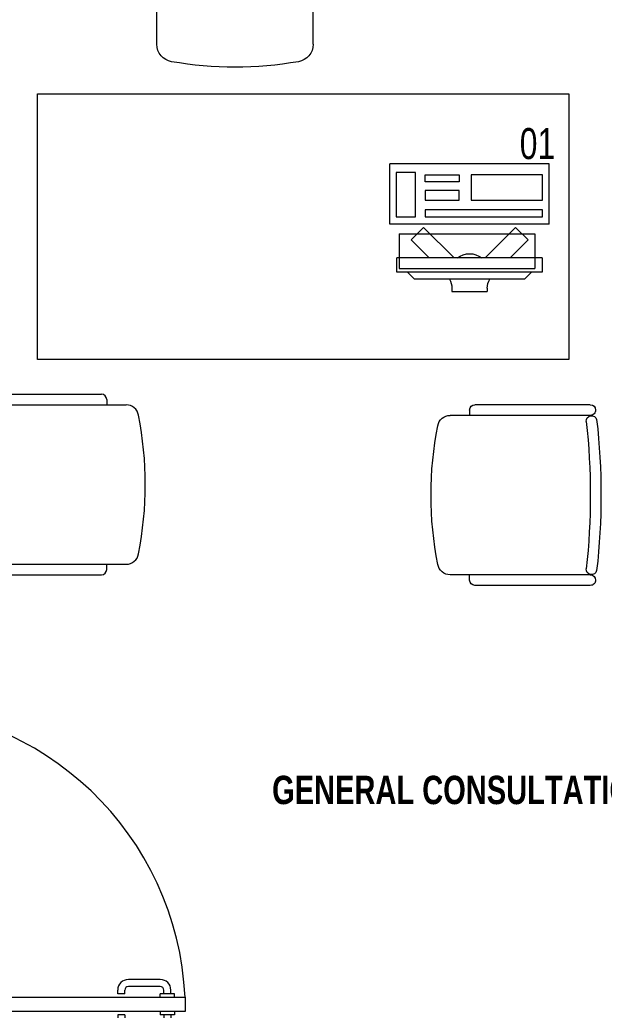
# Model space of a CAD drawing. Header units: millimetres. Extents: x -160614 to 59925, y -157025 to 0.
# Drawn here: x -56430 to -54780, y -97759 to -94964 of the extents above; entities that cross this region are included whole.
import ezdxf

# ---------------------------------------------------------------- set-up
doc = ezdxf.new("R2010")
doc.units = ezdxf.units.MM
doc.header["$LTSCALE"] = 8
doc.layers.get('0').update_dxf_attribs({"color": 9, "lineweight": 5})
for name, color, linetype, lineweight in [('72_EGR_BASE_TEXT', 9, 'Continuous', 5), ('72_EGR_EQP_TAG', 9, 'Continuous', 5), ('LOADING', 9, 'Continuous', 5), ('Wooden Joinery', 9, 'Continuous', 5)]:
    doc.layers.add(name, color=color, linetype=linetype, lineweight=lineweight)
doc.layers.add('TME-NON MEDICAL FURNITURE', color=9, linetype='Continuous')
doc.layers.get('0').off()
doc.layers.get('0').freeze()
doc.styles.add('X3G_ENTITY_257CFD', font='swisscl.ttf', dxfattribs={"height": 200})
doc.styles.add('X3G_ENTITY_9EC9', font='swisscl.ttf', dxfattribs={"height": 0.2})

# ---------------------------------------------------------------- blocks, each defined once
blk = doc.blocks.new('A$C72370EFE')
at = {"layer": 'Wooden Joinery'}
for p, q in [((-0.009999999999990905, -0.03999999999999915), (-0.01999999999998181, -0.03999999999999915)), ((-0.009999999999990905, -0.03000000000000114), (-0.01000000000010459, -0.07000000000000028)), ((0, -0.03000000000000114), (-0.009999999999990905, -0.03000000000000114)), ((0.04000000000019099, -0.03000000000000114), (0.0500000000001819, -0.03000000000000114)), ((0.0500000000001819, -0.03000000000000114), (0.05000000000029559, -0.07000000000000028)), ((0.0500000000001819, -0.03999999999999915), (0.0600000000001728, -0.03999999999999915)), ((-0.04999999999995453, -0.07000000000000028), (-0.04999999999984084, -0.1600000000000037)), ((-0.02999999999997272, -0.07000000000000028), (-0.02999999999985903, -0.1600000000000037)), ((-0.009999999999990905, -0.06000000000000227), (-0.01999999999998181, -0.06000000000000227)), ((0, -0.07000000000000028), (-0.009999999999990905, -0.07000000000000028)), ((0.04000000000019099, -0.07000000000000028), (0.0500000000001819, -0.07000000000000028)), ((0.0500000000001819, -0.06000000000000227), (0.0600000000001728, -0.06000000000000227)), ((0.07000000000016371, -0.07000000000000028), (0.07000000000005002, -0.1600000000000037)), ((0.09000000000014552, -0.07000000000000028), (0.09000000000003183, -0.1600000000000037)), ((-0.009999999999877218, -0.1700000000000017), (-0.01999999999986812, -0.1700000000000017)), ((-0.009999999999877218, -0.1900000000000048), (-0.01999999999986812, -0.1900000000000048)), ((-0.009999999999877218, -0.1700000000000017), (-0.009999999999877218, -0.1900000000000048)), ((0.05000000000006821, -0.1700000000000017), (0.06000000000005912, -0.1700000000000017)), ((0.05000000000006821, -0.1700000000000017), (0.05000000000006821, -0.1900000000000048)), ((0.05000000000006821, -0.1900000000000048), (0.06000000000005912, -0.1900000000000048))]:
    blk.add_line(p, q, dxfattribs=at)
for centre, radius, start, end in [((-0.01999999999998181, -0.07000000000000028), 0.03, 90, 180), ((0.0600000000001728, -0.07000000000000028), 0.03, 0, 90), ((-0.01999999999998181, -0.07000000000000028), 0.01, 90, 180), ((0.0600000000001728, -0.07000000000000028), 0.01, 0, 90), ((-0.01999999999986812, -0.1600000000000037), 0.03, 180, 270), ((-0.01999999999986812, -0.1600000000000037), 0.01, 180, 270), ((0.06000000000005912, -0.1600000000000037), 0.01, 270, 0), ((0.06000000000005912, -0.1600000000000037), 0.03, 270, 0)]:
    blk.add_arc(centre, radius, start, end, dxfattribs=at)
blk = doc.blocks.new('A$C5DAD61B4')
at = {"layer": 'Wooden Joinery'}
for points in [[(80.0034003558103, 959.0632679803384), (80.0034003558103, 969.0637476109405), (10.00004294095561, 979.0642272418336), (10.00004294095561, 959.0632679803384)], [(939.9976447881199, 959.063267980222), (939.9976447881199, 969.0637476109405), (1010.001002202975, 979.0642272417172), (1010.001002202742, 959.0632679802802)], [(70.00292072515003, 859.0632679803675), (70.00292072515003, 849.0627883495908), (-0.0004366899374872446, 839.0623087189888), (-0.0004366899374872446, 859.0632679803675)], [(120.005318878917, 859.0632679802511), (120.0053188809543, -0.0001446793876311858), (80.0034003580804, -0.0001446794458388467), (80.00340035604313, 859.0632679803675)], [(949.9981244192459, 859.0632679802511), (949.9981244192459, 849.062788349649), (1020.001481833868, 839.0623087189306), (1020.001481833868, 859.0632679803675)]]:
    blk.add_lwpolyline(points, close=True, dxfattribs=at)
for points in [[(45.0017216487322, 859.0632679803093), (45.0017216487322, 959.0632679803384), (20.00052257184871, 959.0632679804548), (20.00052257208154, 859.0632679804839), (45.0017216487322, 859.0632679803093)], [(45.00172164849937, 859.0632679806004), (80.00340035604313, 859.0632679803675), (80.00340035604313, 899.0651865034743), (90.0038799867034, 899.065186503125), (90.00387998693623, 959.0632679805713), (45.0017216487322, 959.0632679803384), (45.00172164849937, 859.0632679806004)], [(974.9993234954309, 859.0632679803675), (939.9976447881199, 859.0632679801929), (939.9976447878871, 899.065186503416), (929.9971651574597, 899.0651865031832), (929.997165156994, 959.0632679803966), (974.9993234949652, 959.0632679804548), (974.9993234954309, 859.0632679803675)], [(974.999323495198, 859.0632679803675), (974.9993234949652, 959.0632679804548), (1000.000522571849, 959.0632679803966), (1000.000522572082, 859.0632679803093), (974.999323495198, 859.0632679803675)]]:
    blk.add_lwpolyline(points, dxfattribs=at)
blk.add_arc((80.00340035604313, 859.0632679803675), 859.9942444320768, 272.6660275778568, 0, dxfattribs=at)
at = {"layer": 'Wooden Joinery', "xscale": 999.9999999998854, "yscale": 999.9999999998854, "zscale": 999.9999999998854, "rotation": 180}
blk.add_blockref('A$C72370EFE', (120.0053188811871, -0.000144679271215864), dxfattribs=at)
blk = doc.blocks.new('GF21016-P')
at = {"layer": 'LOADING', "extrusion": (-1.243835400004393e-09, -1.202612299996581e-09, -1)}
for p, q in [((0.01277553041506962, 0.01792620915296084), (0.01277553041484225, 0.4136450890568426)), ((0.4627755304151151, 0.01792620915296084), (0.4627755304151151, 0.4136450890567858)), ((-0.01722446958490309, 0.01792620915296084), (-0.01722446958513046, 0.3434790785070732)), ((-0.002224469585144107, 0.3584790785071164), (0.01277553041495594, 0.3584790785071732)), ((0.4777755304149878, 0.3584790785070595), (0.4627755304150014, 0.3584790785071164)), ((0.4927755304150878, 0.01792620915296084), (0.4927755304150878, 0.34347907850713)), ((0.4777755304151015, 0.002926209152917636), (0.4777755304151015, 0.002926209152917636))]:
    blk.add_line(p, q, dxfattribs=at)
for centre, radius, start, end in [((-0.04777553041469673, 0.4136450890565584), 0.0350000000000034, 0, 80.6557179061309), ((-0.2377755304147513, -0.5361971462213546), 1.00363909296967, 78.75683608716339, 101.2431639128366), ((-0.4277755304148059, 0.4136450890566152), 0.0350000000000034, 99.34428209386911, 180), ((0.002224469585257793, 0.3434790785070732), 0.0150000000000015, 0, 90), ((-0.4777755304147604, 0.3434790785070163), 0.0150000000000015, 90, 180), ((-0.02844768906334139, 0.01454650339678665), 0.015009780068375, 284.386398200532, 95.5209070120444), ((-0.2377755304147513, 1.892823720958347), 1.87489751180585, 263.6341035654883, 276.3658964345117), ((-0.4471033717660475, 0.01454650339678665), 0.015009780068375, 84.47909298795561, 255.6136017994679), ((0.002224469585257794, 0.01792620915284715), 0.0150000000000015, 270, 0), ((0.002224469585257794, 0.01792620915284715), 0.0150000000000015, 180, 270), ((-0.2377755304147513, 1.873435195043953), 1.885503930184426, 263.5118644772831, 276.4881355227169), ((-0.4777755304147604, 0.01792620915279031), 0.0150000000000015, 270, 0), ((-0.4777755304147604, 0.01792620915279031), 0.0150000000000015, 180, 270)]:
    blk.add_arc(centre, radius, start, end, dxfattribs=at)
blk = doc.blocks.new('GF21018-P')
for p, q in [((-0.2206958158158443, 0.4756307261486727), (-0.2206958158158443, 0.0674977280054634)), ((0.2204937210156821, 0.4756307261486727), (0.2204937210156821, 0.0674977280054634))]:
    blk.add_line(p, q)
for centre, radius, start, end in [((-0.0001010474000793, -0.5294775460345988), 1.069482816835118, 80.36711584008485, 99.63288415991525), ((-0.1706958158158436, 0.4756307261486727), 0.05, 99.63288415991494, 180), ((0.1704937210156814, 0.4756307261486727), 0.05, 0, 80.36711584008494)]:
    blk.add_arc(centre, radius, start, end)
blk = doc.blocks.new('ITCWLS1-P')
at = {"layer": 'LOADING'}
for p, q in [((-0.1699999999364366, 0.4500000000224986), (-0.1699999999982538, 2.177102942368947e-11)), ((-0.1699999999400745, 0.4500000000224986), (5.8179239204037e-11, 0.4500000000006708)), ((5.8179239204037e-11, 0.4500000000006708), (0, -5.684341886080801e-14)), ((-0.265089450882698, 0.4300000000221189, 5.314275900412946e-09), (-0.3050894508817521, 0.4300000000222326, 5.3202569008301e-09)), ((-0.3050894508817521, 0.4300000000222326, 5.3202569008301e-09), (-0.3050894508804873, 0.02000000002220759, 5.343067100739562e-09)), ((-0.265089450882698, 0.4300000000221189, 5.314275900412946e-09), (-0.2650894508814332, 0.0200000000220939, 5.33708610118977e-09)), ((-0.1495693687724042, 0.4304734261704652), (-0.1291389324400143, 0.4304734261667704)), ((-0.1291389324400143, 0.4304734261667704), (-0.1291389324433112, 0.4089273506178301)), ((-0.3250894508822739, 0.3800000000193791, 5.32572680053689e-09), (-0.3050894508818089, 0.4000000000197019, 5.321744499936498e-09)), ((-0.1969999999456604, 0.4093850739918139), (-0.2949999999728163, 0.409385074006309)), ((-0.2949999999692636, 0.0263850739974032), (-0.2949999999146087, 0.409385074006309)), ((-0.1969999999965069, 0.0263850739865461), (-0.1969999999456604, 0.4093850739918139)), ((-0.3250894508822739, 0.3800000000193791, 5.32572680053689e-09), (-0.325089450880796, 0.07000000002517481, 5.343578302063889e-09)), ((-0.3503228691952387, 0.2750000000220325), (-0.3596121910766215, 0.2750000000220325)), ((-0.3596121910766215, 0.1750000000220666), (-0.3596121910766215, 0.2750000000220325)), ((-0.3503228691952245, 0.1750000000220666), (-0.3596121910766215, 0.1750000000220666)), ((-0.325089450880796, 0.07000000002517481, 5.343578302063889e-09), (-0.3050894508804731, 0.05000000002468141, 5.341579500765803e-09)), ((-0.3050894508804873, 0.02000000002220759, 5.343067100739562e-09), (-0.2650894508814332, 0.0200000000220939, 5.33708610118977e-09)), ((-0.1969999999965069, 0.0263850739865461), (-0.2949999999728163, 0.0263850739974032)), ((-0.1699999999982538, 2.177102942368947e-11), (0, -5.684341886080801e-14))]:
    blk.add_line(p, q, dxfattribs=at)
at = {"layer": 'LOADING', "extrusion": (2.482808999990439e-10, 3.184079999999999e-10, -1)}
for p, q in [((-0.2650894508823001, 0.3395227402161254), (-0.2144258003355617, 0.3901863907624943)), ((-0.1790704612764102, 0.3548310517031723), (-0.2144258003355617, 0.3901863907624943)), ((-0.2650894508822148, 0.2688120620978225), (-0.1790704612764102, 0.3548310517031723))]:
    blk.add_line(p, q, dxfattribs=at)
at = {"layer": 'LOADING', "extrusion": (2.482808999990439e-10, -3.184080000000002e-10, -1)}
for p, q in [((-0.265089450881959, 0.1811879379461629), (-0.1790704612764387, 0.09516894834109735)), ((-0.2650894508817601, 0.110477259827519), (-0.2144258003355617, 0.05981360928160484)), ((-0.1790704612764387, 0.09516894834109735), (-0.2144258003355617, 0.05981360928160484))]:
    blk.add_line(p, q, dxfattribs=at)
at = {"layer": 'LOADING'}
for points in [[(-0.1291389324433112, 0.4089273506178301), (-0.1291389324869954, 0.09995759135557591), (-0.1495693688193853, 0.0999575913592139), (-0.1495693687722905, 0.4304734261704652)], [(-0.149568471824324, 0.0999575913592139), (-0.1495690132306038, 0.09995768589050158), (-0.1495695460430682, 0.09995784057798573), (-0.1495700616679869, 0.0999580554217232), (-0.1495705601055022, 0.09995831323413995), (-0.1495710241680115, 0.0999586226091651), (-0.1495714452618131, 0.09995897495298323), (-0.1495718147930063, 0.09995936167166519), (-0.1495721327618185, 0.09995977417167978), (-0.1495724507305738, 0.09996034135917853), (-0.1495726999493172, 0.09996092573419446), (-0.1495728718243754, 0.09996152729667074), (-0.1495729663555494, 0.09996212885920386), (-0.1495729921367399, 0.09996274760925417), (-0.1495729405743305, 0.09996335776543219), (-0.1495728202617954, 0.09996397651542566), (-0.1495726226055183, 0.09996458667166053), (-0.1495723390117689, 0.09996511948423858), (-0.1495720382305308, 0.09996560073420824), (-0.1495716858868263, 0.09996603042168317), (-0.1495713077617609, 0.0999663999529048), (-0.1495708780743144, 0.09996673510914889), (-0.1495703968242879, 0.09996703589047229), (-0.1495698640117951, 0.09996728510918729), (-0.1495692882305946, 0.09996750854668335), (-0.1495686866679762, 0.09996762026548822), (-0.1495680679180111, 0.09996765464046575), (-0.1495674319805573, 0.09996762026548822), (-0.1495667960429898, 0.09996750854668335), (-0.1495661772930532, 0.09996732807798026), (-0.1495655843242218, 0.09996707026550666), (-0.1495650343242687, 0.09996674370296432), (-0.1495645444805405, 0.09996633120294973), (-0.149564123386881, 0.0999659187028783), (-0.1495637624492474, 0.0999654202654483), (-0.1495634530742791, 0.0999648702654099), (-0.1495632124492658, 0.09996427729669222), (-0.1495630319805059, 0.09996365854669875), (-0.1495629288555165, 0.09996303120288985), (-0.1495629030742975, 0.09996240385925148), (-0.1495629632305508, 0.09996180229671836), (-0.149563074949242, 0.09996130385917468), (-0.1495632382304564, 0.09996082260920502), (-0.1495634530742791, 0.09996035854669572), (-0.1495637022930794, 0.0999599116717036), (-0.1495639858868287, 0.0999595077654476), (-0.1495643038555272, 0.09995912964046738), (-0.1495646476055015, 0.09995880307798188), (-0.1495650171368368, 0.09995851089041707), (-0.1495654124492773, 0.09995826167170208), (-0.1495658335431074, 0.09995804682796461), (-0.1495667015118443, 0.09995775464045664), (-0.1495675952618285, 0.09995760854667424), (-0.149568471824324, 0.0999575913592139)], [(-0.1495726226055183, 0.0999608827654015), (-0.1495727429180533, 0.09996131245293327), (-0.1495728374493126, 0.09996174214046505), (-0.1495728976055943, 0.09996217182793998), (-0.1495729147929694, 0.09996260151547176), (-0.1495728976055943, 0.09996303120288985), (-0.1495728374493126, 0.09996346089042163), (-0.1495727343243232, 0.09996389057795341), (-0.1495725882305123, 0.09996432026542834), (-0.1495633327618862, 0.09996436323416447), (-0.1495630921368729, 0.0999635038592146), (-0.1495630061992586, 0.09996263589039245), (-0.1495630233867757, 0.09996220620297436), (-0.1495630921368729, 0.09996176792174083), (-0.1495631866680469, 0.09996132964045046), (-0.1495633327618862, 0.0999608827654015), (-0.1495726226055183, 0.0999608827654015)], [(-0.149568471824324, 0.09995767729668614), (-0.1495701905741953, 0.09995820151544876), (-0.1495701991680107, 0.09995830464049504), (-0.1495701304180557, 0.0999583905779673), (-0.1495702335430167, 0.0999584507342206), (-0.1495703882305577, 0.09995844214046201), (-0.1495705515118289, 0.09995844214046201), (-0.14957066323052, 0.09995851089041707), (-0.1495703452618216, 0.09995850229671532), (-0.1495701819805788, 0.09995851089041707), (-0.1495700444805834, 0.09995857104669881), (-0.1495701304180557, 0.09995873432791313), (-0.1495702679179658, 0.09995883745295941), (-0.149570594480565, 0.09995892339048851), (-0.1495709640117866, 0.09995894917170745), (-0.1495711358868164, 0.09995896635916779), (-0.1495712991679738, 0.09995900073420216), (-0.1495707233867734, 0.09995900073420216), (-0.1495707233867734, 0.09995908667167441), (-0.1495709468243831, 0.09995925854667576), (-0.149571196042956, 0.09995937026548063), (-0.1495717632305684, 0.09995945620295288), (-0.149571660105579, 0.09995949057798725), (-0.1495715397929871, 0.09995948198417182), (-0.1495714280742959, 0.09995949057798725), (-0.1495713335429798, 0.09995953354672338), (-0.1495714366679692, 0.09995988589048466), (-0.1495717460429375, 0.0999599116717036), (-0.1495720726055367, 0.09995992026546219), (-0.1495719608867319, 0.09995996323419831), (-0.1495718319805235, 0.09995996323419831), (-0.149571556980618, 0.09995996323419831), (-0.1495715913555102, 0.09996010073416528), (-0.1495716772929825, 0.09996020385921156), (-0.1495719265118396, 0.09996039292167325), (-0.149572381980505, 0.09996039292167325), (-0.1495723218243938, 0.0999604530779834), (-0.1495722358868079, 0.09996046167162831), (-0.1495720468243178, 0.0999604530779834), (-0.1495720210430136, 0.09996052182793846), (-0.1495720468243178, 0.09996059057795037), (-0.1495720811993806, 0.09996066792166403), (-0.1495720726055367, 0.09996074526543453), (-0.149568574949285, 0.09996074526543453), (-0.1495685491680376, 0.09996069370299665), (-0.1495685835429867, 0.09996064214044509), (-0.1495686007306176, 0.09996058198419178), (-0.1495685491680376, 0.09996051323417987), (-0.1495636249492236, 0.09996051323417987), (-0.149563539011865, 0.09996071948421559), (-0.1495633929179974, 0.09996071948421559), (-0.1495637882304379, 0.09995994604668113), (-0.1495685147930317, 0.09995986010920888), (-0.1495684632305938, 0.0999597569841626), (-0.1495683858867949, 0.09995967964044894), (-0.1495682827618054, 0.09995961089049388), (-0.1495682054180634, 0.09995951635920619), (-0.1495654038554903, 0.09995949057798725), (-0.1495641577617732, 0.09995945620295288), (-0.1495658507305677, 0.0999594304216771), (-0.149565902293034, 0.09995939604669957), (-0.149565902293034, 0.09995932729663082), (-0.149565902293034, 0.099959249952974), (-0.14956593666804, 0.09995916401544491), (-0.1495658077618316, 0.09995906089045548), (-0.1495656616680208, 0.09995900932796076), (-0.1495654983867496, 0.09995899214044357), (-0.1495653351055353, 0.09995899214044357), (-0.1495649827618308, 0.09995902651547794), (-0.1495646476055015, 0.09995900073420216), (-0.149564879636813, 0.0999589405780057), (-0.1495651632304771, 0.0999589405780057), (-0.1495654382304963, 0.0999589405780057), (-0.1495656874492397, 0.09995888042166712), (-0.1495656530742906, 0.09995870854663735), (-0.1495656272930717, 0.09995851089041707), (-0.14956525776185, 0.09995851089041707), (-0.1495653608868395, 0.0999584507342206), (-0.1495654983867496, 0.0999584507342206), (-0.1495656530742906, 0.0999584507342206), (-0.1495657905742007, 0.0999583905779673), (-0.1495658077618316, 0.0999582960466796), (-0.1495657476056351, 0.09995820151544876), (-0.1495660483868733, 0.0999580554217232), (-0.1495663663555717, 0.09995793510921658), (-0.1495670280742445, 0.09995777182797383), (-0.1495676897930025, 0.09995768589050158), (-0.1495683515117889, 0.09995767729668614), (-0.149568471824324, 0.09995767729668614)], [(-0.1495706202617839, 0.09996450073424512), (-0.149570594480565, 0.0999646210466949), (-0.1495705772930478, 0.09996474995296012), (-0.1495723561992861, 0.09996479292175309), (-0.1495706202617839, 0.09996481010921343), (-0.1495705171367661, 0.09996490464044427), (-0.1495704913555471, 0.09996499057797337), (-0.1495705171367661, 0.09996507651544562), (-0.149570637449159, 0.09996507651544562), (-0.1495705601055022, 0.09996517964037821), (-0.1495706116679401, 0.0999652655779073), (-0.1495707233867734, 0.09996527417172274), (-0.1495709897930055, 0.0999652655779073), (-0.1495710585429606, 0.09996517964037821), (-0.1495711530743336, 0.09996511089042315), (-0.1495713593243408, 0.09996495620288215), (-0.1495713679180284, 0.09996503354670949), (-0.1495713249492781, 0.0999650937029628), (-0.1495712819805419, 0.09996515385915927), (-0.1495712733867549, 0.09996523979668837), (-0.1495720726055367, 0.0999652655779073), (-0.1495718921368052, 0.09996529135923993), (-0.1495716944805281, 0.09996529135923993), (-0.1495712991679738, 0.09996529995294168), (-0.1495711702617655, 0.09996548042170161), (-0.1495710499493725, 0.09996570385919767), (-0.1495711874493963, 0.09996575542169239), (-0.1495713679180426, 0.09996575542169239), (-0.1495717632305684, 0.09996575542169239), (-0.1495700444805834, 0.09996603901544177), (-0.1495700788555894, 0.09996596167172811), (-0.1495700874491774, 0.09996584995292324), (-0.1495699929180034, 0.0999658241717043), (-0.1495698640117951, 0.09996584995292324), (-0.149569786668053, 0.09996602182792458), (-0.1495697522929902, 0.09996613354672945), (-0.149569760886834, 0.09996624526542064), (-0.1495712991679738, 0.09996624526542064), (-0.1495698983867442, 0.09996627964045501), (-0.149569760886834, 0.09996642573418058), (-0.1495698124492719, 0.09996655464044579), (-0.1495698382305761, 0.09996662339040085), (-0.1495698382305761, 0.0999667093278731), (-0.1495707233867734, 0.09996673510914889), (-0.1495704655742429, 0.09996678667170045), (-0.1495701905741669, 0.09996678667170045), (-0.1495696147929948, 0.0999667952654022), (-0.1495695546368268, 0.09996688120287445), (-0.1495696147929948, 0.09996699292167932), (-0.1495697093242541, 0.09996701870301195), (-0.1495698382305761, 0.09996701870301195), (-0.149569760886834, 0.09996725073420976), (-0.1495687038556071, 0.09996750854668335), (-0.1495681624492136, 0.09996757729669525), (-0.149567612449232, 0.0999675687029935), (-0.1495674663555917, 0.09996748276546441), (-0.1495672944805335, 0.09996745698418863), (-0.149567122605589, 0.0999674226092111), (-0.1495670022929971, 0.09996728510918729), (-0.1495661429180473, 0.09996722495299082), (-0.1495669765117782, 0.09996716479668066), (-0.1495668046368337, 0.09996699292167932), (-0.1495666069805566, 0.09996687260922954), (-0.1495663921368475, 0.09996680385921763), (-0.149566160105536, 0.09996676948421168), (-0.149565197605483, 0.09996673510914889), (-0.1495662632305255, 0.09996673510914889), (-0.1495662202617893, 0.0999666147966991), (-0.1495662890117444, 0.09996658901542332), (-0.1495663319805942, 0.09996653745287176), (-0.1495664265117966, 0.09996642573418058), (-0.1495666069805566, 0.0999664687029167), (-0.149566658542966, 0.0999666147966991), (-0.1495667960429898, 0.09996673510914889), (-0.1495668905743059, 0.09996667495295242), (-0.149566864793087, 0.09996656323420439), (-0.1495668046368337, 0.09996646010921495), (-0.1495667015118158, 0.09996637417171428), (-0.1495665726056075, 0.0999663054217308), (-0.1495651374492581, 0.09996627964045501), (-0.1495646476055015, 0.09996627964045501), (-0.1495664007305493, 0.09996609917169508), (-0.1495664265117966, 0.09996602182792458), (-0.1495663749492167, 0.09996591010923339), (-0.1495662632305255, 0.0999658155779457), (-0.1495641577617732, 0.09996575542169239), (-0.1495661772930532, 0.09996575542169239), (-0.1495662804180711, 0.09996559214044964), (-0.1495663835430605, 0.09996560932790999), (-0.1495665124492405, 0.09996565229670296), (-0.1495665124492405, 0.09996572964041661), (-0.1495668046368337, 0.09996575542169239), (-0.149567122605589, 0.09996575542169239), (-0.1495671999492743, 0.09996568667173733), (-0.1495672858868602, 0.09996553198419633), (-0.1495671999492743, 0.09996536010919499), (-0.1495638483868191, 0.09996529995294168), (-0.1495664007305493, 0.09996522260922802), (-0.1495662632305255, 0.09996507651544562), (-0.1495663233868072, 0.0999648702654099), (-0.149563539011865, 0.09996481010921343), (-0.1495662804180711, 0.09996473276538609), (-0.1495663491680119, 0.0999646296404535), (-0.1495663663555433, 0.09996450073424512), (-0.1495665468242748, 0.09996450073424512), (-0.1495665897930252, 0.09996461245293631), (-0.1495666327617755, 0.09996474995296012), (-0.149566959324261, 0.0999647757342359), (-0.1495673202617525, 0.09996479292175309), (-0.1495673460429714, 0.09996450073424512), (-0.1495706202617839, 0.09996450073424512)], [(-0.1495707835429982, 0.09996536010919499), (-0.1495707749492112, 0.09996538589047077), (-0.1495707663556232, 0.09996540307793111), (-0.1495707147930432, 0.0999654288592069), (-0.14957066323052, 0.09996544604672408), (-0.1495706202617839, 0.09996547182794302), (-0.149570594480565, 0.09996544604672408), (-0.1495705772930478, 0.0999654202654483), (-0.1495705858867211, 0.09996538589047077), (-0.1495706030742383, 0.09996536010919499), (-0.1495706288555709, 0.09996534292173465), (-0.1495706546367899, 0.09996533432791921), (-0.1495706890118242, 0.09996533432791921), (-0.1495707233867734, 0.09996536010919499), (-0.1495707835429982, 0.09996536010919499)], [(-0.149570439793024, 0.09996536010919499), (-0.1495704054179754, 0.09996553198419633), (-0.1495703796367707, 0.09996562651542718), (-0.1495703280741907, 0.09996570385919767), (-0.1495700444805834, 0.09996570385919767), (-0.1495700444805834, 0.09996550620292055), (-0.1495701476055444, 0.09996551479673599), (-0.1495702249492297, 0.09996544604672408), (-0.1495703108868156, 0.09996536870295358), (-0.149570439793024, 0.09996536010919499)], [(-0.1495698983867442, 0.0999648702654099), (-0.1495698811991986, 0.09996500776543371), (-0.1495698038555702, 0.09996516245291787), (-0.1495696749492481, 0.09996521401541258), (-0.1495695202618208, 0.09996521401541258), (-0.1495691851056336, 0.09996522260922802), (-0.149569477292971, 0.09996498198421477), (-0.1495696577618162, 0.09996488745292709), (-0.1495698640117951, 0.0999648702654099), (-0.1495698983867442, 0.0999648702654099)], [(-0.1495697179179842, 0.09996536010919499), (-0.1495696663555179, 0.09996549760919038), (-0.1495695804180457, 0.09996565229670296), (-0.1495693397930324, 0.09996569526543908), (-0.149569090574218, 0.09996569526543908), (-0.149568574949285, 0.09996570385919767), (-0.1495685577617678, 0.09996560932790999), (-0.1495686007306176, 0.09996551479673599), (-0.1495687554180449, 0.09996536010919499), (-0.1495697179179842, 0.09996536010919499)], [(-0.1495692108868525, 0.09996633120294973), (-0.1495691851056336, 0.09996637417171428), (-0.1495691163555364, 0.09996638276544445), (-0.1495690476055813, 0.0999663999529048), (-0.1495690046367315, 0.0999664687029167), (-0.1495691507305992, 0.09996651167165282), (-0.1495692968241826, 0.09996648589040547), (-0.1495694429180219, 0.09996645151545636), (-0.1495696147929948, 0.09996645151545636), (-0.1495696405741853, 0.0999666147966991), (-0.1495694686992408, 0.09996665776543523), (-0.1495692710429637, 0.09996664057791804), (-0.1495688585430059, 0.0999666147966991), (-0.1495687983867811, 0.09996651167165282), (-0.149568574949285, 0.09996647729673214), (-0.1495684460430766, 0.09996645151545636), (-0.1495683257305416, 0.09996636557792726), (-0.1495692108868525, 0.09996633120294973)], [(-0.1495694171368029, 0.09996586714044042), (-0.1495693226055437, 0.09996597885921688), (-0.1495692280742276, 0.09996618510922417), (-0.1495684288555594, 0.09996618510922417), (-0.1495684116680138, 0.09996605620295895), (-0.1495684890118127, 0.09996590151541795), (-0.1495683429179735, 0.09996587573419902), (-0.1495684116680138, 0.09996585854673867), (-0.1495689186992593, 0.09996584995292324), (-0.1495694171368029, 0.09996586714044042)], [(-0.1495687554180449, 0.0999648702654099), (-0.1495686952617632, 0.09996507651544562), (-0.1495685405742506, 0.0999650937029628), (-0.1495683686992777, 0.0999651022967214), (-0.1495683515117605, 0.09996489604674252), (-0.1495685405742506, 0.0999648702654099), (-0.1495687554180449, 0.0999648702654099)], [(-0.1495685147930317, 0.09996000620299128), (-0.1495684890118127, 0.09996034995293712), (-0.1495637624492474, 0.09996037573415606), (-0.1495637624492474, 0.09996028979662697), (-0.1495637968242818, 0.09996019526545297), (-0.1495638741680239, 0.09996000620299128), (-0.1495685147930317, 0.09996000620299128)], [(-0.1495676897929741, 0.09995922417169822), (-0.1495678530742452, 0.0999592757341361), (-0.1495679476056182, 0.09995930151541188), (-0.1495680421367922, 0.09995934448420485), (-0.14956777573056, 0.09995939604669957), (-0.1495674749491798, 0.09995939604669957), (-0.1495668561992431, 0.09995939604669957), (-0.1495669163556101, 0.09995931010917047), (-0.1495670968242564, 0.09995926714049119), (-0.1495672858868602, 0.09995925854667576), (-0.1495674921368106, 0.09995925854667576), (-0.1495676897929741, 0.09995922417169822)], [(-0.149567612449232, 0.09996609917169508), (-0.149567715574193, 0.09996618510922417), (-0.1495676811993008, 0.09996618510922417), (-0.1495676296368629, 0.09996618510922417), (-0.1495676038556155, 0.09996618510922417), (-0.1495675780742829, 0.09996616792170698), (-0.1495675694806096, 0.09996614214037436), (-0.1495675694806096, 0.09996609917169508), (-0.149567612449232, 0.09996609917169508)], [(-0.1495673460429714, 0.0999648702654099), (-0.1495672515117974, 0.09996500776543371), (-0.1495671827618423, 0.09996517964037821), (-0.1495669765117782, 0.09996520542171083), (-0.1495667530742537, 0.09996522260922802), (-0.1495667530742537, 0.0999648702654099), (-0.1495673202617525, 0.0999648702654099), (-0.1495673460429714, 0.0999648702654099)]]:
    blk.add_lwpolyline(points, dxfattribs=at)
for points in [[(-0.1018984156073657, 0.4304734261639851), (-0.03039169360621941, 0.430473426156766), (-0.03039169363538008, 0.2294380549173525), (-0.1018984156364695, 0.2294380549245716)], [(-0.1018984156401075, 0.1953641349062991), (-0.07465770397172378, 0.195364134902718), (-0.07465770398562199, 0.09995759134710624), (-0.1018984156540057, 0.09995759135063054)], [(-0.0303916936390749, 0.19536413489908), (-0.05082212997157853, 0.19536413489908), (-0.05082212998445357, 0.09995759134392301), (-0.03039169365186467, 0.09995759134386617)], [(-0.149569440002665, 0.09996346430301628), (-0.149569438420798, 0.0999634824943314), (-0.1495694336751683, 0.09996349989472719), (-0.1495694257660034, 0.09996351650414681), (-0.1495694146930191, 0.09996353074080844), (-0.1495694012472768, 0.0999635433956314), (-0.1495693854287623, 0.09996355288672021), (-0.1495693688193569, 0.09996355921407485), (-0.1495693506279565, 0.09996356633240566), (-0.1495693340185653, 0.09996357582355131), (-0.1495693197819037, 0.09996358847837428), (-0.1495693079179858, 0.09996360350595523), (-0.1495692984269681, 0.0999636201154317), (-0.1495692920994713, 0.09996363830668997), (-0.149569288935794, 0.09996365728892442), (-0.1495692897267418, 0.09996367627110203), (-0.1495692936813384, 0.09996369525333648), (-0.1495693007996977, 0.09996371265373227), (-0.1495693102908433, 0.09996372926309505), (-0.1495693229455526, 0.09996374349981352), (-0.1495693379732472, 0.099963755363774), (-0.1495693553736004, 0.09996376406388663), (-0.1495693735648445, 0.09996377039135496), (-0.1495693925470505, 0.09996377276411295), (-0.1495698908304064, 0.09996377276411295), (-0.1495699074398544, 0.09996377197319362), (-0.1495699232583547, 0.09996376801859697), (-0.1495699382859073, 0.09996376090026615), (-0.149569951731678, 0.09996375219998299), (-0.1495699643864725, 0.09996374112705553), (-0.1495699738776466, 0.09996372768131323), (-0.1495699817868399, 0.09996371265373227), (-0.1495699865323559, 0.09996369683517514), (-0.1495699881143082, 0.09996368022575552), (-0.1495699873233605, 0.09996366361633591), (-0.1495699841595695, 0.09996364779777878), (-0.1495699778322432, 0.09996363277019782), (-0.1495699691320169, 0.09996361853353619), (-0.1495699580590042, 0.0999636066696894), (-0.1495699446132903, 0.09996359638762442), (-0.1495699303766287, 0.09996358847837428), (-0.1495699145581284, 0.09996358294188212), (-0.1495698916213541, 0.09996357661449906), (-0.1495698702663049, 0.09996356791430117), (-0.1495698497022602, 0.09996355525953504), (-0.1495698315108029, 0.09996354102287341), (-0.1495698149013549, 0.09996352441334011), (-0.1495698006646933, 0.0999635054311625), (-0.1495697895917374, 0.09996348486708939), (-0.1495697808916105, 0.0999634635121538), (-0.149569774564128, 0.099963440575209), (-0.1495697721913842, 0.09996341684745857), (-0.1495697247358692, 0.09996244400861087), (-0.1495697207812725, 0.09996237915277106), (-0.1495697191994338, 0.09996231350589824), (-0.1495697207812725, 0.09996224865000158), (-0.1495697247358692, 0.09996218300307191), (-0.1495697286904658, 0.09996214029314388), (-0.1495697365998012, 0.09996209837402148), (-0.1495697468817525, 0.09996205645495593), (-0.1495697595365755, 0.09996201532686655), (-0.1495697753550758, 0.09996197498963966), (-0.1495697935464193, 0.09996193623425143), (-0.1495698149013549, 0.09996189826989621), (-0.1495698378383565, 0.09996186188720912), (-0.1495698639389218, 0.09996182787745056), (-0.1495698916213541, 0.09996179465849764), (-0.149569922467407, 0.09996176381247324), (-0.1495699541044075, 0.09996173533914998), (-0.1495699881143082, 0.09996170923858472), (-0.1495700237059054, 0.09996168471985811), (-0.1495700616703459, 0.09996166336486567), (-0.1495700996347296, 0.09996164438268806), (-0.149570139971928, 0.0999616277732116), (-0.1495701803091549, 0.09996161353654998), (-0.1495702222282205, 0.09996160246362251), (-0.1495702641473144, 0.09996159455437237), (-0.1495703076481902, 0.09996158901788021), (-0.1495703503582035, 0.09996158664506538), (-0.1495703930681884, 0.09996158664506538), (-0.1495704365690642, 0.09996159059966203), (-0.1495704856066595, 0.09996159850896902), (-0.1495705338530797, 0.09996160958195333), (-0.1495705813086943, 0.09996162381861495), (-0.1495706279732474, 0.0999616412189539), (-0.1495706738469096, 0.09996166178302701), (-0.1495707062748295, 0.09996167839244663), (-0.1495707363301335, 0.09996169816560041), (-0.1495707655943477, 0.09996172031156902), (-0.1495707924858323, 0.09996174483023879), (-0.1495708162135543, 0.09996177172172338), (-0.1495708383594945, 0.09996180098596597), (-0.1495708573416721, 0.09996183183204721), (-0.1495708739510917, 0.09996186505094329), (-0.149570887396834, 0.09996189906081554), (-0.1495709063791537, 0.0999619599620587), (-0.1495709229885449, 0.09996202165427803), (-0.1495709364343156, 0.09996208492833603), (-0.1495709475072715, 0.09996214820233718), (-0.1495709554164932, 0.09996221147645201), (-0.1495709609529285, 0.09996227554148618), (-0.1495709625348809, 0.0999623396064635), (-0.1495709617439331, 0.09996240367144082), (-0.1495709585801421, 0.09996246773641815), (-0.149570887396834, 0.099963440575209), (-0.149570882651318, 0.09996346034836279), (-0.1495708755329304, 0.09996347853967791), (-0.1495708660418984, 0.09996349594001686), (-0.1495708541779948, 0.09996351175857399), (-0.1495708399413331, 0.09996352599523561), (-0.1495708241228328, 0.09996353785911083), (-0.1495708067224939, 0.09996354814120423), (-0.149570787740231, 0.09996355525953504), (-0.1495707687580534, 0.09996355921407485), (-0.1495707521486338, 0.09996356712338184), (-0.1495707379119438, 0.09996357661449906), (-0.1495707244662299, 0.09996358847837428), (-0.1495707141841507, 0.0999636027150359), (-0.1495707054839244, 0.09996361774261686), (-0.1495706991565555, 0.09996363435209332), (-0.1495706959929066, 0.09996365175243227), (-0.1495706959929066, 0.09996366994374739), (-0.1495706983656362, 0.09996368734408634), (-0.1495707031111806, 0.09996370395350596), (-0.1495707110204592, 0.09996371977206309), (-0.1495707213025241, 0.09996373400872471), (-0.1495707339572334, 0.09996374666349084), (-0.149570748193895, 0.09996375694555582), (-0.149570764012509, 0.09996376564578213), (-0.1495707806219571, 0.09996377039135496), (-0.1495707980222676, 0.09996377355503228), (-0.1495708162135543, 0.09996377276411295), (-0.1495715517745566, 0.09996377276411295), (-0.1495715707568195, 0.09996377039135496), (-0.1495715889481062, 0.0999637648548628), (-0.1495716055574974, 0.09996375694555582), (-0.1495716213760119, 0.09996374587262835), (-0.1495716348217684, 0.09996373321780538), (-0.1495716466856436, 0.09996371819016758), (-0.1495716553858699, 0.09996370158074797), (-0.149571661713253, 0.09996368338948969), (-0.1495716648769303, 0.09996366440725524), (-0.1495716656678212, 0.09996364542502079), (-0.1495716632950916, 0.09996362644278634), (-0.1495716577586563, 0.09996360825152806), (-0.14957164905843, 0.09996359164210844), (-0.149571638776365, 0.09996357582355131), (-0.149571625330708, 0.09996356237786586), (-0.1495716103030418, 0.09996355051396222), (-0.1495715929027028, 0.0999635418137359), (-0.1495715755023355, 0.09996353548638126), (-0.1495715588929443, 0.09996352757707427), (-0.149571543074444, 0.0999635172950093), (-0.149571530419621, 0.09996350384932384), (-0.1495715193466083, 0.09996348882168604), (-0.149571510646382, 0.09996347221232327), (-0.1495715059008944, 0.09996345402100815), (-0.149571503528108, 0.09996343582963618), (-0.1495715043190557, 0.09996341684745857), (-0.1495715517745566, 0.09996244400861087), (-0.1495715573111056, 0.0999623759890369), (-0.1495715588929443, 0.0999623071785436), (-0.1495715581019965, 0.09996223836799345), (-0.1495715533563668, 0.09996216955738646), (-0.1495715462380929, 0.09996210074683631), (-0.1495715351651086, 0.09996203272726234), (-0.1495715209284469, 0.09996196549855085), (-0.1495715043190557, 0.09996189906081554), (-0.1495714892914464, 0.09996185555985448), (-0.1495714718911074, 0.09996181364078893), (-0.1495714521178968, 0.09996177330356204), (-0.1495714291811225, 0.09996173375725448), (-0.149571403871505, 0.09996169658376175), (-0.1495713761890727, 0.09996166020118835), (-0.1495713461339108, 0.09996162698229227), (-0.1495713137059056, 0.09996159455437237), (-0.1495712796961186, 0.0999615652900161), (-0.1495712433135168, 0.09996153760761217), (-0.1495712053491332, 0.09996151308888557), (-0.1495711658028256, 0.09996149094303064), (-0.1495711246747078, 0.09996147196079619), (-0.1495710503275802, 0.09996144190557743), (-0.1495709759805948, 0.09996141580506901), (-0.1495708992607661, 0.09996139286818106), (-0.1495708225409942, 0.09996137309508413), (-0.1495707450302177, 0.099961357276527), (-0.1495706667286356, 0.09996134383084154), (-0.1495705876360205, 0.09996133433975274), (-0.1495705085434054, 0.09996132801234126), (-0.1495704294508187, 0.09996132484866393), (-0.1495703495672558, 0.09996132563952642), (-0.1495702704747828, 0.09996132959417992), (-0.1495702103643168, 0.09996133750343006), (-0.1495701510449408, 0.09996134857641437), (-0.1495700925164556, 0.099961362813076), (-0.1495700347788613, 0.09996138021341494), (-0.1495699778322432, 0.09996139998651188), (-0.1495699216765161, 0.09996142213248049), (-0.1495698671025991, 0.09996144823304576), (-0.1495698196469846, 0.09996147116987686), (-0.1495697737732371, 0.09996149806136145), (-0.1495697294814136, 0.09996152732560404), (-0.1495696875623196, 0.09996155975358079), (-0.1495696480160404, 0.09996159455437237), (-0.1495696100516568, 0.0999616317278651), (-0.1495695752508652, 0.09996167206509199), (-0.1495695428229453, 0.0999617139841007), (-0.1495695135587312, 0.09996175748506175), (-0.1495694874581659, 0.09996180414964329), (-0.1495694621484915, 0.09996185476887831), (-0.1495694407935559, 0.09996190697006568), (-0.1495694210203453, 0.0999619599620587), (-0.149569405201845, 0.09996201374497105), (-0.1495693917561027, 0.09996206831891641), (-0.1495693806832321, 0.09996212447464359), (-0.1495693735648445, 0.0999621798393946), (-0.1495693688193569, 0.09996223678615479), (-0.1495693672375182, 0.09996229294188197), (-0.1495693688193569, 0.0999623490975523)], [(-0.1495665689417365, 0.099963440575209), (-0.1495665673598978, 0.09996345876658097), (-0.1495665626143534, 0.09996347616691992), (-0.1495665547050749, 0.09996349277639638), (-0.1495665436321758, 0.099963507013058), (-0.1495665301864619, 0.09996351966782413), (-0.149566514367848, 0.09996352915896978), (-0.1495664977583999, 0.09996353548638126), (-0.1495664795671416, 0.0999635418137359), (-0.1495664621668027, 0.09996355051396222), (-0.1495664463483024, 0.09996356158688968), (-0.1495664329025885, 0.09996357503263198), (-0.1495664218295758, 0.09996359085113227), (-0.1495664131293495, 0.09996360825152806), (-0.1495664068020233, 0.09996362644278634), (-0.1495664044292653, 0.09996364542502079), (-0.1495664044292653, 0.09996366519811772), (-0.1495664083838619, 0.09996368418040902), (-0.1495664147111881, 0.0999637023716673), (-0.1495664242023622, 0.09996371898114376), (-0.1495664360662374, 0.09996373400872471), (-0.1495664503028991, 0.09996374745446701), (-0.1495664661213993, 0.09996375773653199), (-0.1495664835217383, 0.09996376564578213), (-0.1495665025040296, 0.09996377118221744), (-0.1495665214862356, 0.09996377276411295), (-0.1495672333194022, 0.09996377276411295), (-0.149567249928964, 0.09996377197319362), (-0.1495672657474643, 0.09996376801859697), (-0.1495672807750168, 0.09996376090026615), (-0.1495672942207875, 0.09996375219998299), (-0.1495673068756105, 0.09996374112705553), (-0.149567316366614, 0.09996372768131323), (-0.1495673242759494, 0.09996371265373227), (-0.149567329021437, 0.09996369683517514), (-0.1495673306032756, 0.09996368022575552), (-0.1495673298123847, 0.09996366361633591), (-0.149567326648679, 0.09996364779777878), (-0.1495673203213528, 0.09996363277019782), (-0.1495673116211265, 0.09996361853353619), (-0.1495673005481137, 0.0999636066696894), (-0.1495672871023999, 0.09996359638762442), (-0.1495672728657382, 0.09996358847837428), (-0.1495672570472379, 0.09996358294188212), (-0.149567239646899, 0.09996357819636614), (-0.149567223037451, 0.09996357028705916), (-0.1495672080098984, 0.09996356000505102), (-0.1495671945641277, 0.09996354735022805), (-0.1495671827002525, 0.09996353311356643), (-0.1495671740000262, 0.0999635172950093), (-0.1495671668817522, 0.09996350068564652), (-0.1495671629270134, 0.0999634824943314), (-0.1495671621361225, 0.09996346430301628), (-0.1495671621361225, 0.09996282365312936), (-0.1495682061582784, 0.09996282365312936), (-0.1495682061582784, 0.09996346430301628), (-0.1495682045764397, 0.0999634824943314), (-0.1495682014127624, 0.09996350068564652), (-0.1495681942943747, 0.09996351808598547), (-0.1495681855942479, 0.09996353390448576), (-0.14956817373033, 0.09996354814120423), (-0.1495681602846162, 0.09996356000505102), (-0.1495681452570068, 0.09996357028705916), (-0.1495681286476156, 0.09996357819636614), (-0.1495681112472766, 0.09996358294188212), (-0.1495680954286627, 0.09996358847837428), (-0.1495680804010533, 0.09996359559670509), (-0.1495680669553394, 0.09996360587877007), (-0.1495680558824688, 0.09996361853353619), (-0.1495680463912947, 0.09996363197927849), (-0.1495680400639685, 0.09996364779777878), (-0.1495680361092298, 0.09996366361633591), (-0.1495680353183388, 0.09996368022575552), (-0.1495680376910684, 0.09996369683517514), (-0.1495680424367265, 0.0999637134446516), (-0.1495680503458914, 0.09996372768131323), (-0.1495680598370654, 0.09996374112705553), (-0.1495680724918884, 0.09996375299098759), (-0.1495680867285358, 0.09996376169118548), (-0.1495681017561026, 0.09996376801859697), (-0.1495681183655506, 0.09996377197319362), (-0.1495681349749418, 0.09996377276411295), (-0.1495688705359441, 0.09996377276411295), (-0.1495688863545581, 0.09996377197319362), (-0.1495689021730584, 0.09996376722762079), (-0.1495689172006678, 0.09996376090026615), (-0.1495689306463817, 0.09996375140906366), (-0.1495689425102, 0.0999637403361362), (-0.149568952792265, 0.0999637268903939), (-0.1495689599106527, 0.09996371265373227), (-0.1495689646561402, 0.09996369683517514), (-0.1495689662379789, 0.09996368022575552), (-0.149568965447088, 0.09996366440725524), (-0.1495689622833822, 0.09996364779777878), (-0.1495689559559139, 0.09996363277019782), (-0.1495689472558297, 0.09996361932445552), (-0.1495689369737647, 0.0999636066696894), (-0.149568923527994, 0.09996359638762442), (-0.1495689092913324, 0.09996358847837428), (-0.1495688942637798, 0.09996358294188212), (-0.1495688776543318, 0.09996357503263198), (-0.1495688626267793, 0.09996356395970452), (-0.1495688491810085, 0.09996355130488155), (-0.1495688381080527, 0.09996353627730059), (-0.1495688301988309, 0.09996351966782413), (-0.1495688246622819, 0.09996350147656585), (-0.1495688222895524, 0.09996348328525073), (-0.1495688230804433, 0.09996346430301628), (-0.1495688230804433, 0.09996173296633515), (-0.1495688214986046, 0.0999617139841007), (-0.149568823871391, 0.09996169500192309), (-0.1495688286168786, 0.0999616776015273), (-0.1495688373171049, 0.09996166020118835), (-0.1495688483901176, 0.0999616451736074), (-0.1495688618358315, 0.09996163251872758), (-0.1495688768634409, 0.09996162144585696), (-0.1495688942637798, 0.09996161432752615), (-0.1495689124550381, 0.099961608791034), (-0.149568929064543, 0.09996160009086452), (-0.1495689440921524, 0.09996158901788021), (-0.1495689567468617, 0.09996157557208107), (-0.1495689670289266, 0.09996155975358079), (-0.1495689749382052, 0.099961542353185), (-0.1495689788928019, 0.09996152416192672), (-0.1495689804746405, 0.09996150597055475), (-0.1495689781018825, 0.09996148698837715), (-0.1495689733563665, 0.09996146879711887), (-0.1495689646561402, 0.09996145218767083), (-0.1495689535831559, 0.09996143716006145), (-0.1495689401374136, 0.09996142450523848), (-0.1495689243189418, 0.0999614134322826), (-0.1495689069186028, 0.0999614063139802), (-0.1495688887273161, 0.09996140156840738), (-0.1495688705359441, 0.09996140077748805), (-0.1495681587027775, 0.09996140077748805), (-0.1495681397205715, 0.09996140235932671), (-0.1495681223201188, 0.0999614063139802), (-0.1495681049197799, 0.0999614142231735), (-0.1495680898922274, 0.09996142450523848), (-0.1495680764464566, 0.09996143795103762), (-0.1495680653735008, 0.09996145297856174), (-0.149568057464279, 0.0999614695880382), (-0.14956805192773, 0.09996148698837715), (-0.1495680503458914, 0.09996150597055475), (-0.1495680511368391, 0.09996152416192672), (-0.1495680558824688, 0.099961542353185), (-0.1495680630007143, 0.09996155975358079), (-0.1495680732827793, 0.09996157478116174), (-0.1495680859376307, 0.09996158901788021), (-0.1495681001742923, 0.09996160009086452), (-0.1495681167836835, 0.09996160800005782), (-0.1495681349749418, 0.09996161432752615), (-0.1495681500025512, 0.09996161907304213), (-0.1495681642392128, 0.09996162698229227), (-0.1495681768940074, 0.09996163647343792), (-0.1495681871761008, 0.09996164912820404), (-0.1495681958763271, 0.09996166257394634), (-0.1495682014127624, 0.0999616776015273), (-0.1495682053673306, 0.09996169262910826), (-0.1495682061582784, 0.09996170923858472), (-0.1495682061582784, 0.09996253891983997), (-0.1495671621361225, 0.09996253891983997), (-0.1495671621361225, 0.09996170923858472), (-0.1495671629270134, 0.0999616910472696), (-0.1495671668817522, 0.09996167285601132), (-0.1495671740000262, 0.09996165624653486), (-0.1495671827002525, 0.09996164042803457), (-0.1495671945641277, 0.09996162619137294), (-0.1495672080098984, 0.09996161353654998), (-0.149567223037451, 0.09996160325454184), (-0.149567239646899, 0.0999615953452917), (-0.1495672570472379, 0.09996159059966203), (-0.1495672728657382, 0.09996158506322672), (-0.1495672871023999, 0.09996157715391973), (-0.1495673005481137, 0.09996156766283093), (-0.1495673116211265, 0.09996155500795112), (-0.1495673211122437, 0.09996154077128949), (-0.1495673274395983, 0.09996152574376538), (-0.1495673306032756, 0.09996150913428892), (-0.1495673313942234, 0.0999614925248693), (-0.1495673298123847, 0.09996147670636901), (-0.1495673250668403, 0.0999614600969494), (-0.1495673171575618, 0.09996144586023092), (-0.1495673068756105, 0.09996143241454547), (-0.1495672950116784, 0.09996142134156116), (-0.1495672807750168, 0.09996141185047236), (-0.1495672657474643, 0.09996140552306088), (-0.149567249928964, 0.09996140156840738), (-0.1495672333194022, 0.09996140077748805), (-0.1495665214862356, 0.09996140077748805), (-0.1495665040858682, 0.09996140235932671), (-0.149566488267368, 0.09996140789581887), (-0.1495664732398154, 0.09996141580506901), (-0.1495664597940731, 0.09996142608713399), (-0.1495664487210888, 0.09996143874190011), (-0.1495664392299147, 0.09996145297856174), (-0.1495664329025885, 0.09996146879711887), (-0.1495664297387975, 0.09996148540653849), (-0.1495664289478498, 0.0999615020159581), (-0.1495664313207499, 0.09996151941632547), (-0.1495664360662374, 0.09996153523485418), (-0.1495664439754592, 0.09996155026243514), (-0.149566455048415, 0.09996156370817744), (-0.149566467703238, 0.09996157478116174), (-0.1495664819398996, 0.09996158427230739), (-0.1495664977583999, 0.09996159059966203), (-0.1495665135769002, 0.09996159929988835), (-0.1495665286045096, 0.09996161037287266), (-0.1495665412593326, 0.09996162302769562), (-0.1495665515413975, 0.09996163805527658), (-0.1495665602416238, 0.0999616546646962), (-0.1495665657780592, 0.09996167206509199), (-0.1495665689417365, 0.09996169025635027), (-0.1495665689417365, 0.09996170923858472)], [(-0.1495644524241868, 0.09996370711724012), (-0.149564521234737, 0.09996373321780538), (-0.1495645900452871, 0.09996375615469333), (-0.1495646604376759, 0.09996377592784711), (-0.149564731620984, 0.09996379253720988), (-0.1495648035952115, 0.09996380677387151), (-0.1495648755695527, 0.09996381705593649), (-0.1495649483348132, 0.0999638241742673), (-0.1495650210999884, 0.0999638281289208), (-0.1495650938651352, 0.09996382891984013), (-0.1495651674211729, 0.09996382654708214), (-0.1495652401863481, 0.09996382021964223), (-0.1495652947602366, 0.0999638146831785), (-0.1495653485431774, 0.09996380598300902), (-0.1495654015352272, 0.09996379332818606), (-0.1495654545271776, 0.09996377830054826), (-0.1495655059374883, 0.09996376090026615), (-0.1495655565567802, 0.0999637403361362), (-0.149565606385039, 0.09996371660832892), (-0.1495656538406536, 0.09996368971687275), (-0.1495657005052635, 0.09996366124357792), (-0.149565745587978, 0.0999636296065205), (-0.1495657882979629, 0.09996359559670509), (-0.1495658286351897, 0.09996355921407485), (-0.149565867390578, 0.09996352045874346), (-0.1495659045640139, 0.09996347933065408), (-0.1495659385738861, 0.09996343662061236), (-0.1495659702108867, 0.09996339232873197), (-0.1495659994751577, 0.09996334566415044), (-0.1495660192482262, 0.09996330453600422), (-0.1495660358577879, 0.09996326261693866), (-0.1495660493035018, 0.09996321832511512), (-0.1495660603763724, 0.09996317403329158), (-0.1495660674947601, 0.09996312895037818), (-0.1495660706584374, 0.09996308307671598), (-0.1495660714493852, 0.0999630379939731), (-0.1495660682857078, 0.0999629921203109), (-0.1495660627491588, 0.09996294703751119), (-0.1495660532580985, 0.09996290195476831), (-0.1495660398123846, 0.0999628584538641), (-0.1495660239938843, 0.09996281574382238), (-0.1495660050115646, 0.09996277382475682), (-0.149565983656629, 0.09996273348747309), (-0.1495659583470115, 0.09996269552311787), (-0.1495659306646075, 0.09996265914051605), (-0.1495659006094456, 0.09996262433975289), (-0.1495658681815257, 0.09996259270269547), (-0.1495658333807341, 0.0999625626475904), (-0.1495657922525595, 0.09996252863774657), (-0.1495657487516837, 0.0999624962097414), (-0.1495657044598602, 0.09996246694549882), (-0.1495656577952502, 0.09996244005407107), (-0.1495656095487163, 0.09996241632620695), (-0.1495655605113768, 0.09996239497121451), (-0.1495655098921134, 0.09996237678001307), (-0.1495654584818737, 0.09996236175237527), (-0.1495654062807716, 0.0999623490975523), (-0.1495649317253083, 0.09996227791430101), (-0.1495648945518724, 0.09996227000499402), (-0.1495648589600194, 0.09996225814114723), (-0.1495648233684221, 0.09996224469540493), (-0.1495647901494692, 0.09996222729500914), (-0.1495647577215493, 0.09996220831283154), (-0.1495647268754965, 0.09996218616686292), (-0.1495646976112255, 0.0999621624389988), (-0.1495646707197693, 0.09996213554757105), (-0.1495646517375633, 0.09996211419257861), (-0.1495646351280584, 0.09996209046482818), (-0.1495646216822877, 0.09996206515518224), (-0.1495646106094455, 0.09996203905467382), (-0.1495646019092192, 0.0999620113722699), (-0.1495645963727839, 0.09996198289894664), (-0.1495645932089928, 0.09996195442562339), (-0.1495645939998838, 0.09996192595230013), (-0.1495645971636748, 0.09996189747892004), (-0.1495646027001101, 0.09996186900553994), (-0.1495646121912841, 0.09996184132319286), (-0.1495646240551878, 0.09996181522262759), (-0.1495646382918494, 0.09996179070395783), (-0.1495646549012406, 0.09996176697609371), (-0.1495646738834466, 0.09996174562110127), (-0.1495646952384959, 0.09996172584800433), (-0.1495647181752702, 0.09996170923858472), (-0.149564754557872, 0.09996168551077744), (-0.1495647933132602, 0.0999616657376805), (-0.1495648328594825, 0.09996164754636538), (-0.1495648731968231, 0.09996163251872758), (-0.1495649151158602, 0.09996161986396146), (-0.1495649570349258, 0.09996161037287266), (-0.1495650005358584, 0.09996160404543275), (-0.1495650432458149, 0.09996160009086452), (-0.1495650867467475, 0.09996159929988835), (-0.1495651302476233, 0.09996160088172701), (-0.1495651737486412, 0.09996160641821916), (-0.1495652164586261, 0.09996161432752615), (-0.1495652647050747, 0.09996162460953428), (-0.1495653113696562, 0.09996163726435725), (-0.149565358034323, 0.09996165387372002), (-0.1495654039079852, 0.09996167285601132), (-0.1495654474088894, 0.09996169421100376), (-0.149565490118988, 0.09996171872967352), (-0.1495655312471627, 0.09996174562110127), (-0.1495655707934418, 0.09996177567632003), (-0.1495656079668777, 0.09996180731337745), (-0.1495656435585886, 0.09996184132319286), (-0.1495656767774278, 0.09996187770576626), (-0.1495657076235375, 0.09996191567023516), (-0.1495657360968607, 0.09996195600746205), (-0.1495657621973976, 0.0999619979265276), (-0.1495657859252049, 0.09996204063651248), (-0.1495657938343982, 0.09996205566409344), (-0.1495658049074109, 0.09996206910983574), (-0.1495658183531248, 0.09996208018282005), (-0.1495658333807341, 0.09996208809201335), (-0.1495658555266743, 0.099962097583159), (-0.1495658784634486, 0.09996210391057048), (-0.1495659014003365, 0.0999621070742478), (-0.1495659259190631, 0.09996210786516713), (-0.1495659496467852, 0.0999621054923523), (-0.1495659725836731, 0.09996209995591698), (-0.1495659947296133, 0.09996209204666684), (-0.1495660160845489, 0.09996208097368253), (-0.1495660358577879, 0.09996206752799708), (-0.1495660540490462, 0.09996205250035928), (-0.1495660698675465, 0.099962034309101), (-0.1495660833132604, 0.09996201453594722), (-0.1495660943862731, 0.09996199318095478), (-0.1495661007135993, 0.09996197024412368), (-0.149566104668196, 0.0999619465163164), (-0.149566104668196, 0.0999619219975898), (-0.1495661007135993, 0.09996189826989621), (-0.1495660943862731, 0.09996187533295142), (-0.1495660754039818, 0.09996183262296654), (-0.1495660540490462, 0.09996179149482032), (-0.1495660295303196, 0.0999617519485696), (-0.1495660018478873, 0.09996171477507687), (-0.1495659710018344, 0.09996167997434213), (-0.1495659385738861, 0.09996164675538921), (-0.1495659029821752, 0.09996161670028414), (-0.1495658658087393, 0.09996158901788021), (-0.1495658270533511, 0.09996156449909677), (-0.1495657859252049, 0.09996154314410433), (-0.1495657234420094, 0.09996150992526509), (-0.1495656601680366, 0.09996147987004633), (-0.1495655953120831, 0.09996145297856174), (-0.149565529665324, 0.0999614292508113), (-0.1495654632273897, 0.09996140789581887), (-0.1495653952077589, 0.09996138970456059), (-0.1495653263972088, 0.09996137546789896), (-0.1495652575866586, 0.09996136360399532), (-0.1495651879853028, 0.09996135490382585), (-0.149565117592914, 0.0999613493673337), (-0.149565047991473, 0.09996134778549504), (-0.1495649775990557, 0.09996134857641437), (-0.1495649079976147, 0.09996135332198719), (-0.1495648550054227, 0.09996136044028958), (-0.1495648028043206, 0.09996136993140681), (-0.1495647506032753, 0.0999613833771491), (-0.1495646999839835, 0.09996139919564939), (-0.1495646501556109, 0.09996141738690767), (-0.1495646011182714, 0.09996143874190011), (-0.149564553662799, 0.09996146246970739), (-0.1495645069980753, 0.09996148936119198), (-0.1495644627062518, 0.09996151862543456), (-0.1495644192053476, 0.09996154947151581), (-0.1495643780772014, 0.09996158348133122), (-0.1495643385309222, 0.09996161907304213), (-0.1495643013574863, 0.09996165703745419), (-0.149564265765747, 0.09996169737468108), (-0.1495642333377134, 0.09996173929374663), (-0.1495642024916606, 0.09996178279465084), (-0.1495641740183089, 0.09996182787745056), (-0.149564148708663, 0.09996187533295142), (-0.1495641289354808, 0.09996191725207382), (-0.1495641123260327, 0.0999619599620587), (-0.1495640988803189, 0.09996200504485842), (-0.1495640885983391, 0.09996205012760129), (-0.1495640806890322, 0.09996209521034416), (-0.1495640767344355, 0.09996214187498254), (-0.1495640759435446, 0.09996218774870158), (-0.1495640775253833, 0.09996223441333996), (-0.1495640830618186, 0.099962280287059), (-0.1495640909710971, 0.0999623261607212), (-0.1495641028350008, 0.09996237124352092), (-0.1495641170716624, 0.09996241474442513), (-0.1495641344720013, 0.0999624582452725), (-0.149564155036046, 0.09996249937347557), (-0.149564177972934, 0.09996253971070246), (-0.1495642040734708, 0.09996257846603385), (-0.1495642325468225, 0.09996261484866409), (-0.149564263392989, 0.09996264964939883), (-0.1495642966118567, 0.09996268207737558), (-0.1495643314126482, 0.09996271213253749), (-0.1495643685860841, 0.09996273981494141), (-0.1495644073414724, 0.09996276512455893), (-0.1495644484695902, 0.09996278727049912), (-0.1495644903886841, 0.09996280704359606), (-0.1495645338895599, 0.09996282365312936), (-0.1495645781813835, 0.09996283709887166), (-0.14956462326424, 0.0999628473808798), (-0.1495649554530871, 0.0999628948364375), (-0.1495650574824765, 0.09996292014608343), (-0.1495651587209466, 0.09996294782843052), (-0.149565259168611, 0.09996297946548793), (-0.1495653588252708, 0.09996301347530334), (-0.1495653825529359, 0.09996302533915014), (-0.1495654039079852, 0.09996303957581176), (-0.1495654244720015, 0.09996305697620755), (-0.1495654426633735, 0.09996307595838516), (-0.1495654576909828, 0.0999630973133776), (-0.1495654711367251, 0.09996312025026555), (-0.1495654806277571, 0.09996314397807282), (-0.14956548774623, 0.09996316928771876), (-0.1495654924917744, 0.09996319538828402), (-0.1495654932826653, 0.09996322148879244), (-0.1495654909099358, 0.0999632475893577), (-0.1495654853735005, 0.09996327368986613), (-0.1495654774640514, 0.09996329820853589), (-0.1495654648092568, 0.09996333380018996), (-0.1495654489907565, 0.09996336781006221), (-0.1495654307994982, 0.09996340023803896), (-0.1495654102353683, 0.0999634310841202), (-0.1495653872985656, 0.09996346113933896), (-0.1495653619889481, 0.09996348882168604), (-0.14956533430653, 0.09996351413138882), (-0.1495653058332209, 0.09996353706821992), (-0.1495652741962061, 0.09996355842321236), (-0.1495652417681583, 0.09996357661452748), (-0.1495652085493475, 0.09996359243302777), (-0.1495651729576082, 0.09996360587877007), (-0.149565137366011, 0.09996361616072136), (-0.1495651009834091, 0.09996362407002835), (-0.1495650638099733, 0.09996362881560117), (-0.1495650266364237, 0.09996363039738299), (-0.1495649847173581, 0.09996362881560117), (-0.1495649435892119, 0.09996362327905217), (-0.1495649024610373, 0.09996361457893954), (-0.1495648621236967, 0.09996360350595523), (-0.149564822577517, 0.0999635892692936), (-0.1495647846130339, 0.09996357265987399), (-0.1495647474394843, 0.09996355288672021), (-0.1495647118478871, 0.09996353074080844), (-0.1495646786289342, 0.09996350622208183), (-0.1495646469919336, 0.09996347853967791), (-0.1495646169367717, 0.09996344927549217), (-0.1495645892543962, 0.0999634176383779), (-0.1495645647356696, 0.09996338441948183), (-0.1495645417988953, 0.09996334961874709), (-0.1495645220256847, 0.09996331244519752), (-0.1495645046253458, 0.0999632744808423), (-0.1495644943432808, 0.09996325787136584), (-0.1495644816884578, 0.09996324284378488), (-0.1495644674517962, 0.09996322939804259), (-0.1495644508423482, 0.09996321911603445), (-0.1495644326510899, 0.09996321120678431), (-0.1495644136689123, 0.09996320646115464), (-0.149564394686621, 0.0999632040884535), (-0.149564374913524, 0.09996320567029215), (-0.1495643551404271, 0.09996320962494565), (-0.1495643369490836, 0.09996321674324804), (-0.1495643203396355, 0.09996322623436527), (-0.149564305312083, 0.09996323888918823), (-0.1495642918663123, 0.09996325312584986), (-0.1495642815842473, 0.09996326973526948), (-0.1495642728841631, 0.09996328792652776), (-0.1495642681385334, 0.0999633069087622), (-0.149564265765747, 0.09996332668185914), (-0.1495642673475857, 0.09996334566415044), (-0.1495642910754214, 0.09996353548638126), (-0.1495642934481509, 0.09996355763229303), (-0.1495642997756477, 0.0999635797782048), (-0.1495643084757603, 0.09996360034227791), (-0.1495643195487304, 0.09996361932445552), (-0.1495643329944869, 0.0999636375157138), (-0.1495643488129872, 0.09996365333427093), (-0.1495643662132977, 0.09996366678001323), (-0.1495643859865368, 0.09996367785299753)], [(-0.1495693688228954, 0.0726986175322395), (-0.02358141832519323, 0.0726986175140496), (-0.02358141832894489, 0.01818039954372352), (-0.1495693688265476, 0.01818039956191342)]]:
    blk.add_lwpolyline(points, close=True, dxfattribs=at)
for centre, radius, start, end in [((-0.3503228691952245, 0.3250000000221007), 0.05000000000000001, 270, 300.3093402523127), ((-0.308901512958073, 0.2250000000221348), 0.05564149926652642, 321.94310604671, 38.05689395328996), ((-0.3503228691952245, 0.1250000000220552), 0.05000000000000001, 59.69065974768732, 90)]:
    blk.add_arc(centre, radius, start, end, dxfattribs=at)
blk = doc.blocks.new('1stF')
at = {"layer": 'LOADING', "color": 9, "elevation": -0.002241367451181947}
blk.add_lwpolyline([(-54879.81700269174, -95172.61128132888), (-54879.81700269174, -95922.61128132934), (-56379.81700193888, -95922.61128132934), (-56379.81700193888, -95172.61128132888)], close=True, dxfattribs=at)
at = {"layer": 'LOADING', "color": 9, "extrusion": (-2.240207019314477e-05, 7.774263848676233e-06, 0.9999999997188542), "xscale": -1000, "yscale": 1000.000000000001, "zscale": 1000, "rotation": 180.0014107650308}
blk.add_blockref('GF21018-P', (-55822.18948376265, -94557.2338063362, 0.4950573962141037), dxfattribs=at)
at = {"layer": 'LOADING', "color": 9, "extrusion": (1.939915412789468e-16, 8.013725652657181e-06, 0.9999999999678902), "xscale": -1000.000000000008, "yscale": 1000.000000000008, "zscale": 1000.000000000008, "rotation": 270}
blk.add_blockref('ITCWLS1-P', (-55385.28767967509, -95370.74957313709, -0.7663999903215744), dxfattribs=at)
at = {"layer": 'TME-NON MEDICAL FURNITURE', "color": 9, "extrusion": (-1.86518871113558e-05, 4.751853305353382e-05, 0.9999999986970483), "xscale": -1000.000000000002, "yscale": 1000.000000000002, "zscale": -1000.000000000002, "rotation": 270.0000250975433}
blk.add_blockref('GF21016-P', (-56542.82393512137, -96513.30200911504, -3.573400482544421), dxfattribs=at)
at = {"layer": 'TME-NON MEDICAL FURNITURE', "color": 9, "extrusion": (-2.240188559936622e-05, 2.675762188079455e-11, 0.9999999997490778), "xscale": 1000.000000000004, "yscale": 1000.000000000004, "zscale": -1000.000000000002, "rotation": 89.99997488764727}
blk.add_blockref('GF21016-P', (-54801.6389418617, -96543.03256683871, 1.235808417205506), dxfattribs=at)
at = {"layer": 'Wooden Joinery', "color": 9, "rotation": 90.00000000000001}
blk.add_blockref('A$C5DAD61B4', (-55963.2796948725, -97842.61356514, 0.1044569282078957), dxfattribs=at)
at = {"layer": '72_EGR_BASE_TEXT', "color": 9, "insert": (-54719.97912165546, -97097.56866998546), "char_height": 80, "width": 3508.102421995252, "attachment_point": 2, "style": 'X3G_ENTITY_9EC9'}
blk.add_mtext('{\\fSwis721 LtCn BT|b1|i0|c0|p34;GENERAL CONSULTATION / EXAMINATION ROOM}', dxfattribs=at)
at = {"layer": '72_EGR_EQP_TAG', "color": 9, "insert": (-54968.79864260613, -95269.41002476146, -0.002124967919383053), "char_height": 87.47307164393662, "attachment_point": 2, "style": 'X3G_ENTITY_257CFD'}
blk.add_mtext('01', dxfattribs=at)

msp = doc.modelspace()

# ---------------------------------------------------------------- block references
at = {"layer": '72_EGR_EQP_TAG'}
msp.add_blockref('1stF', (0, 0), dxfattribs=at)

doc.saveas('drawing.dxf')
